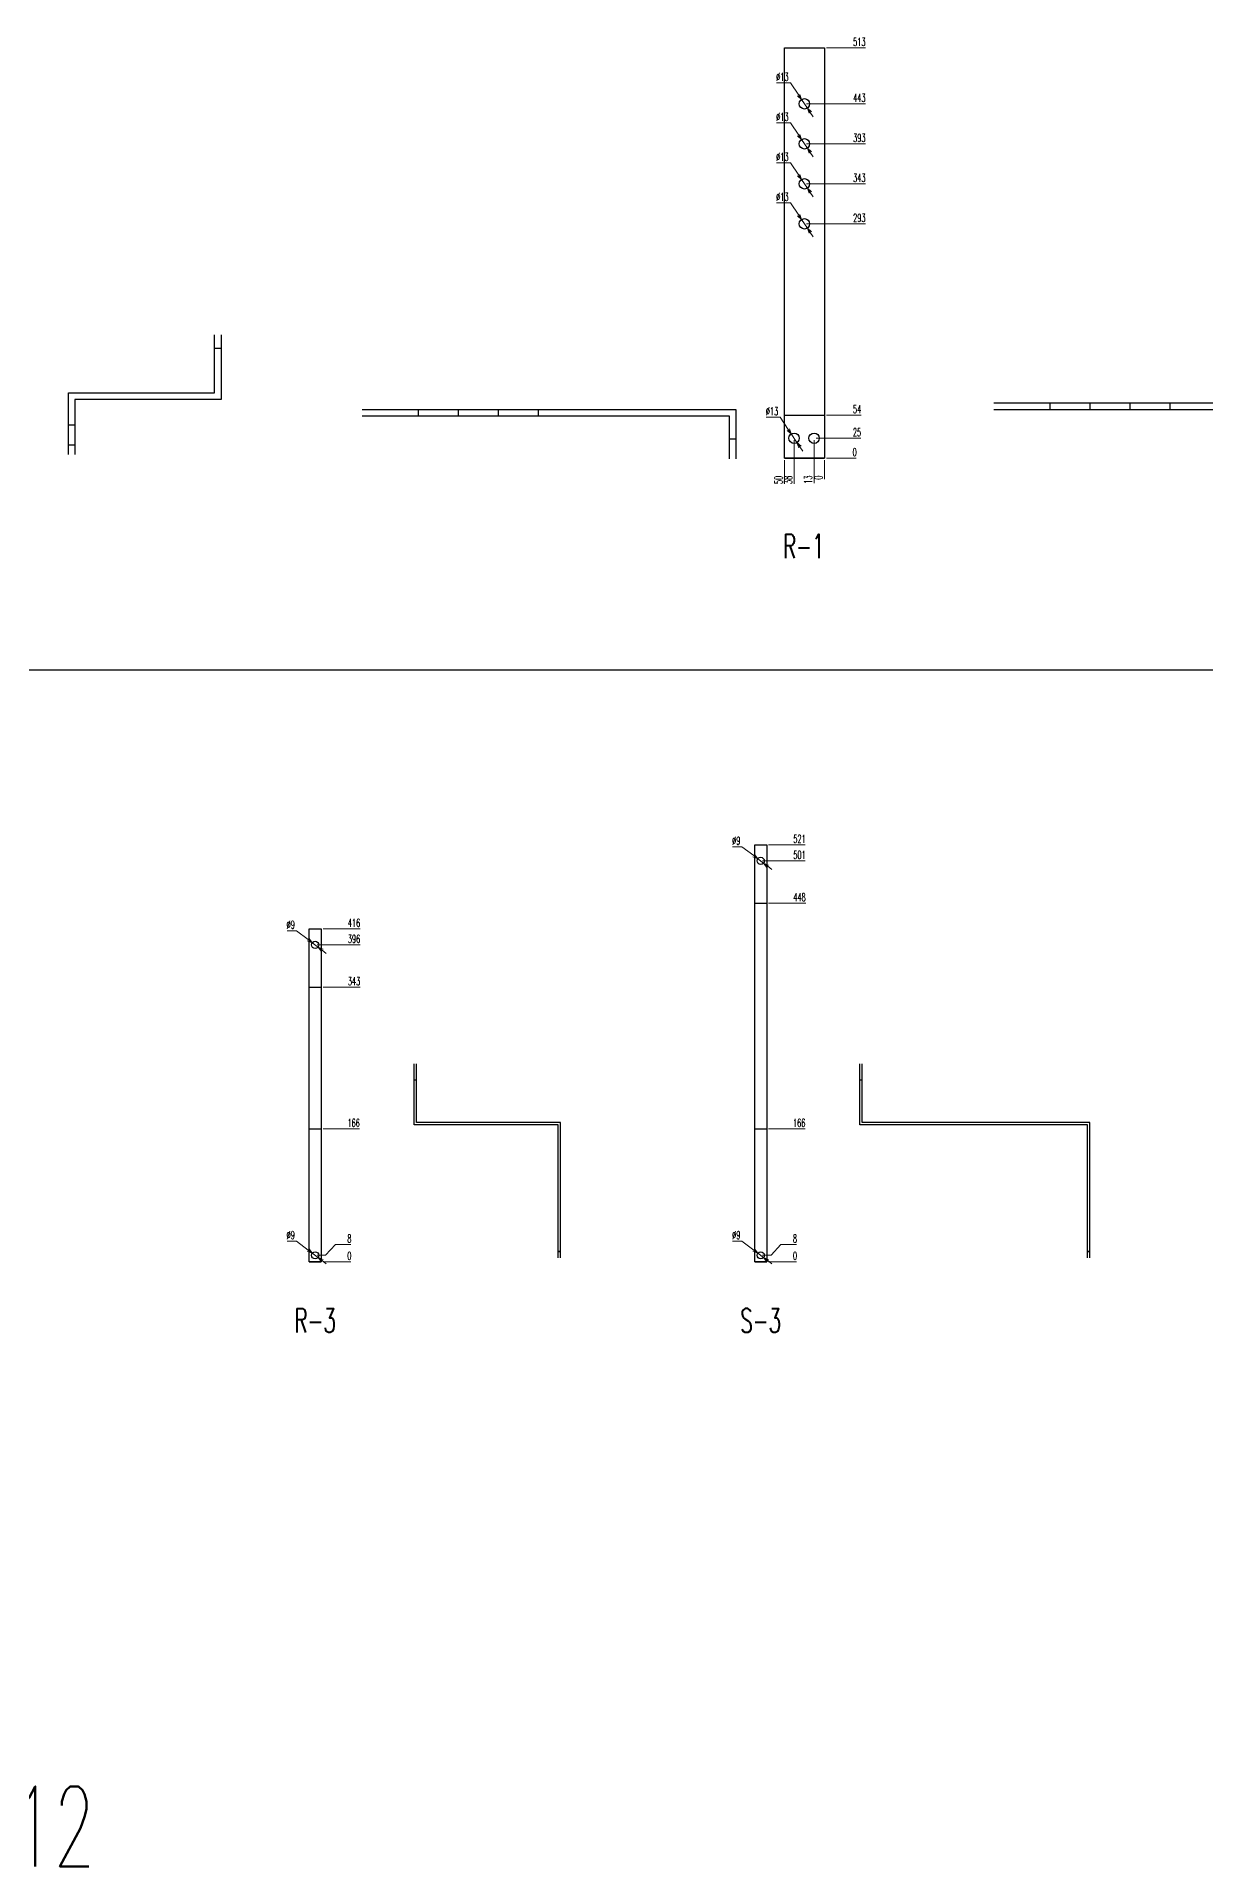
# Model space of a CAD drawing. Header units: millimetres. Extents: x 173893 to 258446, y -176540 to -123824.
# Drawn here: x 204816 to 206278, y -133618 to -131331 of the extents above; entities that cross this region are included whole.
import ezdxf
from ezdxf.enums import TextEntityAlignment as Align

# ---------------------------------------------------------------- set-up
doc = ezdxf.new("R2010")
doc.units = ezdxf.units.MM
doc.header["$LTSCALE"] = 3
doc.layers.add('@.DM. NÉT CHÍNH', color=7, linetype='Continuous')
doc.layers.add('@.VISIBLE', color=7, linetype='Continuous')
doc.styles.add('Ann_w01', font='romans.shx', dxfattribs={"width": 0.6, "bigfont": 'chineset.shx'})
doc.dimstyles.new('Dim 01_SC05', dxfattribs={"dimscale": 5, "dimtxt": 2, "dimasz": 1.3, "dimexe": 0.5, "dimexo": 0.5, "dimgap": 0.5, "dimtad": 1, "dimtoh": 1, "dimdec": 1, "dimzin": 12, "dimdsep": 46, "dimtxsty": 'Ann_w01', "dimblk": 'OPEN30', "dimcen": 1.5, "dimclrd": 6, "dimclre": 6, "dimclrt": 3, "dimadec": 1, "dimazin": 3, "dimtm": 1e-09, "dimtfac": 1, "dimtdec": 1, "dimtmove": 0, "dimatfit": 3, "dimldrblk": 'OPEN30', "dimfxl": 1, "dimtolj": 1, "dimlwd": 20, "dimlwe": 20, "dimarcsym": 0})

# ---------------------------------------------------------------- blocks, each defined once
blk = doc.blocks.new('*D3112')
at = {"layer": '@.VISIBLE', "color": 6, "lineweight": 20, "transparency": 16777216}
blk.add_line((205804.2, -131857.6), (205841.5, -131857.6), dxfattribs=at)
at = {"layer": 'Defpoints', "color": 0, "transparency": 16777216}
for p in [(205775.7, -131857.6), (205801.7, -131857.6), (205835, -131857.6)]:
    blk.add_point(p, dxfattribs=at)
at = {"layer": '@.VISIBLE', "color": 3, "transparency": 16777216, "insert": (205839.5, -131850.1), "char_height": 10, "attachment_point": 5, "style": 'Ann_w01'}
blk.add_mtext('\\A1;0', dxfattribs=at)
blk = doc.blocks.new('_Open30')
at = {"color": 0, "linetype": 'ByBlock', "lineweight": -2}
for p, q in [((-1, 0.27), (0, 0)), ((0, 0), (-1, -0.27)), ((0, 0), (-1, 0))]:
    blk.add_line(p, q, dxfattribs=at)
blk = doc.blocks.new('*D3113')
at = {"layer": '@.VISIBLE', "color": 6, "lineweight": 20, "transparency": 16777216}
blk.add_line((205791.2, -131832.6), (205847.3, -131832.6), dxfattribs=at)
at = {"layer": 'Defpoints', "color": 0, "transparency": 16777216}
for p in [(205788.7, -131832.6), (205835, -131832.6), (205775.7, -131857.6)]:
    blk.add_point(p, dxfattribs=at)
at = {"layer": '@.VISIBLE', "color": 3, "transparency": 16777216, "insert": (205842.4, -131825.1), "char_height": 10, "attachment_point": 5, "style": 'Ann_w01'}
blk.add_mtext('\\A1;25', dxfattribs=at)
blk = doc.blocks.new('*D3114')
at = {"layer": '@.VISIBLE', "color": 6, "lineweight": 20, "transparency": 16777216}
blk.add_line((205804.2, -131803.6), (205847.5, -131803.6), dxfattribs=at)
at = {"layer": 'Defpoints', "color": 0, "transparency": 16777216}
for p in [(205801.7, -131803.6), (205835, -131803.6), (205775.7, -131857.6)]:
    blk.add_point(p, dxfattribs=at)
at = {"layer": '@.VISIBLE', "color": 3, "transparency": 16777216, "insert": (205842.5, -131796.1), "char_height": 10, "attachment_point": 5, "style": 'Ann_w01'}
blk.add_mtext('\\A1;54', dxfattribs=at)
blk = doc.blocks.new('*D3115')
at = {"layer": '@.VISIBLE', "color": 6, "lineweight": 20, "transparency": 16777216}
blk.add_line((205779.2, -131564.6), (205853, -131564.6), dxfattribs=at)
at = {"layer": 'Defpoints', "color": 0, "transparency": 16777216}
for p in [(205776.7, -131564.6), (205835, -131564.6), (205775.7, -131857.6)]:
    blk.add_point(p, dxfattribs=at)
at = {"layer": '@.VISIBLE', "color": 3, "transparency": 16777216, "insert": (205845.3, -131557.1), "char_height": 10, "attachment_point": 5, "style": 'Ann_w01'}
blk.add_mtext('\\A1;293', dxfattribs=at)
blk = doc.blocks.new('*D3116')
at = {"layer": '@.VISIBLE', "color": 6, "lineweight": 20, "transparency": 16777216}
blk.add_line((205779.2, -131514.6), (205853, -131514.6), dxfattribs=at)
at = {"layer": 'Defpoints', "color": 0, "transparency": 16777216}
for p in [(205776.7, -131514.6), (205835, -131514.6), (205775.7, -131857.6)]:
    blk.add_point(p, dxfattribs=at)
at = {"layer": '@.VISIBLE', "color": 3, "transparency": 16777216, "insert": (205845.3, -131507.1), "char_height": 10, "attachment_point": 5, "style": 'Ann_w01'}
blk.add_mtext('\\A1;343', dxfattribs=at)
blk = doc.blocks.new('*D3117')
at = {"layer": '@.VISIBLE', "color": 6, "lineweight": 20, "transparency": 16777216}
blk.add_line((205779.2, -131464.6), (205853, -131464.6), dxfattribs=at)
at = {"layer": 'Defpoints', "color": 0, "transparency": 16777216}
for p in [(205776.7, -131464.6), (205835, -131464.6), (205775.7, -131857.6)]:
    blk.add_point(p, dxfattribs=at)
at = {"layer": '@.VISIBLE', "color": 3, "transparency": 16777216, "insert": (205845.3, -131457.1), "char_height": 10, "attachment_point": 5, "style": 'Ann_w01'}
blk.add_mtext('\\A1;393', dxfattribs=at)
blk = doc.blocks.new('*D3118')
at = {"layer": '@.VISIBLE', "color": 6, "lineweight": 20, "transparency": 16777216}
blk.add_line((205779.2, -131414.6), (205853, -131414.6), dxfattribs=at)
at = {"layer": 'Defpoints', "color": 0, "transparency": 16777216}
for p in [(205776.7, -131414.6), (205835, -131414.6), (205775.7, -131857.6)]:
    blk.add_point(p, dxfattribs=at)
at = {"layer": '@.VISIBLE', "color": 3, "transparency": 16777216, "insert": (205845.3, -131407.1), "char_height": 10, "attachment_point": 5, "style": 'Ann_w01'}
blk.add_mtext('\\A1;443', dxfattribs=at)
blk = doc.blocks.new('*D3119')
at = {"layer": '@.VISIBLE', "color": 6, "lineweight": 20, "transparency": 16777216}
blk.add_line((205804.2, -131344.6), (205853, -131344.6), dxfattribs=at)
at = {"layer": 'Defpoints', "color": 0, "transparency": 16777216}
for p in [(205801.7, -131344.6), (205835, -131344.6), (205775.7, -131857.6)]:
    blk.add_point(p, dxfattribs=at)
at = {"layer": '@.VISIBLE', "color": 3, "transparency": 16777216, "insert": (205845.3, -131337.1), "char_height": 10, "attachment_point": 5, "style": 'Ann_w01'}
blk.add_mtext('\\A1;513', dxfattribs=at)
blk = doc.blocks.new('*D3120')
at = {"layer": '@.VISIBLE', "color": 6, "lineweight": 20, "transparency": 16777216}
blk.add_line((205751.7, -131860.1), (205751.7, -131889.6), dxfattribs=at)
at = {"layer": 'Defpoints', "color": 0, "transparency": 16777216}
for p in [(205751.7, -131857.6), (205801.7, -131857.6), (205751.7, -131877.4)]:
    blk.add_point(p, dxfattribs=at)
at = {"layer": '@.VISIBLE', "color": 3, "transparency": 16777216, "insert": (205744.2, -131884.7), "char_height": 10, "attachment_point": 5, "rotation": 90, "style": 'Ann_w01'}
blk.add_mtext('\\A1;50', dxfattribs=at)
blk = doc.blocks.new('*D3121')
at = {"layer": '@.VISIBLE', "color": 6, "lineweight": 20, "transparency": 16777216}
blk.add_line((205763.7, -131835.1), (205763.7, -131889.6), dxfattribs=at)
at = {"layer": 'Defpoints', "color": 0, "transparency": 16777216}
for p in [(205763.7, -131832.6), (205801.7, -131857.6), (205763.7, -131877.4)]:
    blk.add_point(p, dxfattribs=at)
at = {"layer": '@.VISIBLE', "color": 3, "transparency": 16777216, "insert": (205756.2, -131884.7), "char_height": 10, "attachment_point": 5, "rotation": 90, "style": 'Ann_w01'}
blk.add_mtext('\\A1;38', dxfattribs=at)
blk = doc.blocks.new('*D3122')
at = {"layer": '@.VISIBLE', "color": 6, "lineweight": 20, "transparency": 16777216}
blk.add_line((205788.7, -131835.1), (205788.7, -131888.7), dxfattribs=at)
at = {"layer": 'Defpoints', "color": 0, "transparency": 16777216}
for p in [(205788.7, -131832.6), (205801.7, -131857.6), (205788.7, -131877.4)]:
    blk.add_point(p, dxfattribs=at)
at = {"layer": '@.VISIBLE', "color": 3, "transparency": 16777216, "insert": (205781.2, -131884.3), "char_height": 10, "attachment_point": 5, "rotation": 90, "style": 'Ann_w01'}
blk.add_mtext('\\A1;13', dxfattribs=at)
blk = doc.blocks.new('*D3123')
at = {"layer": '@.VISIBLE', "color": 6, "lineweight": 20, "transparency": 16777216}
blk.add_line((205801.7, -131860.1), (205801.7, -131883.9), dxfattribs=at)
at = {"layer": 'Defpoints', "color": 0, "transparency": 16777216}
for p in [(205801.7, -131857.6), (205801.7, -131857.6), (205801.7, -131877.4)]:
    blk.add_point(p, dxfattribs=at)
at = {"layer": '@.VISIBLE', "color": 3, "transparency": 16777216, "insert": (205794.2, -131881.9), "char_height": 10, "attachment_point": 5, "rotation": 90, "style": 'Ann_w01'}
blk.add_mtext('\\A1;0', dxfattribs=at)
blk = doc.blocks.new('*D3124')
at = {"layer": '@.VISIBLE', "color": 6, "lineweight": 20, "transparency": 16777216}
for p, q in [((205741.6, -131388.4), (205759.2, -131388.4)), ((205759.2, -131388.4), (205769.5, -131403.8)), ((205780.3, -131420), (205773.1, -131409.2)), ((205783.9, -131425.4), (205787.5, -131430.8))]:
    blk.add_line(p, q, dxfattribs=at)
at = {"layer": 'Defpoints', "color": 0, "transparency": 16777216}
for p in [(205773.1, -131409.2), (205780.3, -131420)]:
    blk.add_point(p, dxfattribs=at)
at = {"layer": '@.VISIBLE', "color": 6, "lineweight": 20, "transparency": 16777216, "xscale": 6.5, "yscale": 6.5, "zscale": 6.5}
for p, rotation in [((205773.1, -131409.2), 303.6598788039524), ((205780.3, -131420), 123.6598788039525)]:
    blk.add_blockref('_Open30', p, dxfattribs=dict(at, rotation=rotation))
at = {"layer": '@.VISIBLE', "color": 3, "transparency": 16777216, "insert": (205749.1, -131380.9), "char_height": 10, "attachment_point": 5, "style": 'Ann_w01'}
blk.add_mtext('\\A1;∅13', dxfattribs=at)
blk = doc.blocks.new('*D3125')
at = {"layer": '@.VISIBLE', "color": 6, "lineweight": 20, "transparency": 16777216}
for p, q in [((205741.6, -131438.4), (205759.2, -131438.4)), ((205759.2, -131438.4), (205769.5, -131453.8)), ((205780.3, -131470), (205773.1, -131459.2)), ((205783.9, -131475.4), (205787.5, -131480.8))]:
    blk.add_line(p, q, dxfattribs=at)
at = {"layer": 'Defpoints', "color": 0, "transparency": 16777216}
for p in [(205773.1, -131459.2), (205780.3, -131470)]:
    blk.add_point(p, dxfattribs=at)
at = {"layer": '@.VISIBLE', "color": 6, "lineweight": 20, "transparency": 16777216, "xscale": 6.5, "yscale": 6.5, "zscale": 6.5}
for p, rotation in [((205773.1, -131459.2), 303.6598788039884), ((205780.3, -131470), 123.6598788039884)]:
    blk.add_blockref('_Open30', p, dxfattribs=dict(at, rotation=rotation))
at = {"layer": '@.VISIBLE', "color": 3, "transparency": 16777216, "insert": (205749.1, -131430.9), "char_height": 10, "attachment_point": 5, "style": 'Ann_w01'}
blk.add_mtext('\\A1;∅13', dxfattribs=at)
blk = doc.blocks.new('*D3126')
at = {"layer": '@.VISIBLE', "color": 6, "lineweight": 20, "transparency": 16777216}
for p, q in [((205741.6, -131488.4), (205759.2, -131488.4)), ((205759.2, -131488.4), (205769.5, -131503.8)), ((205780.3, -131520), (205773.1, -131509.2)), ((205783.9, -131525.4), (205787.5, -131530.8))]:
    blk.add_line(p, q, dxfattribs=at)
at = {"layer": 'Defpoints', "color": 0, "transparency": 16777216}
for p in [(205773.1, -131509.2), (205780.3, -131520)]:
    blk.add_point(p, dxfattribs=at)
at = {"layer": '@.VISIBLE', "color": 6, "lineweight": 20, "transparency": 16777216, "xscale": 6.5, "yscale": 6.5, "zscale": 6.5}
for p, rotation in [((205773.1, -131509.2), 303.6598788034904), ((205780.3, -131520), 123.6598788034904)]:
    blk.add_blockref('_Open30', p, dxfattribs=dict(at, rotation=rotation))
at = {"layer": '@.VISIBLE', "color": 3, "transparency": 16777216, "insert": (205749.1, -131480.9), "char_height": 10, "attachment_point": 5, "style": 'Ann_w01'}
blk.add_mtext('\\A1;∅13', dxfattribs=at)
blk = doc.blocks.new('*D3127')
at = {"layer": '@.VISIBLE', "color": 6, "lineweight": 20, "transparency": 16777216}
for p, q in [((205741.6, -131538.4), (205759.2, -131538.4)), ((205759.2, -131538.4), (205769.5, -131553.8)), ((205780.3, -131570), (205773.1, -131559.2)), ((205783.9, -131575.4), (205787.5, -131580.8))]:
    blk.add_line(p, q, dxfattribs=at)
at = {"layer": 'Defpoints', "color": 0, "transparency": 16777216}
for p in [(205773.1, -131559.2), (205780.3, -131570)]:
    blk.add_point(p, dxfattribs=at)
at = {"layer": '@.VISIBLE', "color": 6, "lineweight": 20, "transparency": 16777216, "xscale": 6.5, "yscale": 6.5, "zscale": 6.5}
for p, rotation in [((205773.1, -131559.2), 303.6598788029923), ((205780.3, -131570), 123.6598788029923)]:
    blk.add_blockref('_Open30', p, dxfattribs=dict(at, rotation=rotation))
at = {"layer": '@.VISIBLE', "color": 3, "transparency": 16777216, "insert": (205749.1, -131530.9), "char_height": 10, "attachment_point": 5, "style": 'Ann_w01'}
blk.add_mtext('\\A1;∅13', dxfattribs=at)
blk = doc.blocks.new('*D3128')
at = {"layer": '@.VISIBLE', "color": 6, "lineweight": 20, "transparency": 16777216}
for p, q in [((205728.6, -131806.4), (205746.2, -131806.4)), ((205746.2, -131806.4), (205756.5, -131821.8)), ((205767.3, -131838), (205760.1, -131827.2)), ((205770.9, -131843.4), (205774.5, -131848.8))]:
    blk.add_line(p, q, dxfattribs=at)
at = {"layer": 'Defpoints', "color": 0, "transparency": 16777216}
for p in [(205760.1, -131827.2), (205767.3, -131838)]:
    blk.add_point(p, dxfattribs=at)
at = {"layer": '@.VISIBLE', "color": 6, "lineweight": 20, "transparency": 16777216, "xscale": 6.5, "yscale": 6.5, "zscale": 6.5}
for p, rotation in [((205760.1, -131827.2), 303.6598788042016), ((205767.3, -131838), 123.6598788042016)]:
    blk.add_blockref('_Open30', p, dxfattribs=dict(at, rotation=rotation))
at = {"layer": '@.VISIBLE', "color": 3, "transparency": 16777216, "insert": (205736.1, -131798.9), "char_height": 10, "attachment_point": 5, "style": 'Ann_w01'}
blk.add_mtext('\\A1;∅13', dxfattribs=at)
blk = doc.blocks.new('*D3204')
at = {"layer": '@.DM. NÉT CHÍNH', "color": 6, "linetype": 'Continuous', "lineweight": 20, "transparency": 16777216}
blk.add_line((205174.7, -132861.9), (205209.5, -132861.9), dxfattribs=at)
at = {"layer": 'Defpoints', "color": 0, "linetype": 'Continuous', "transparency": 16777216}
for p in [(205164.7, -132861.9), (205172.2, -132861.9), (205203, -132861.9)]:
    blk.add_point(p, dxfattribs=at)
at = {"layer": '@.DM. NÉT CHÍNH', "color": 3, "linetype": 'Continuous', "transparency": 16777216, "insert": (205207.5, -132854.4), "char_height": 10, "attachment_point": 5, "style": 'Ann_w01'}
blk.add_mtext('\\A1;0', dxfattribs=at)
blk = doc.blocks.new('*D3205')
at = {"layer": '@.DM. NÉT CHÍNH', "color": 6, "linetype": 'Continuous', "lineweight": 20, "transparency": 16777216}
for p, q in [((205177.7, -132853.9), (205190, -132840.5)), ((205190, -132840.5), (205209.5, -132840.5)), ((205167.2, -132853.9), (205177.7, -132853.9))]:
    blk.add_line(p, q, dxfattribs=at)
at = {"layer": 'Defpoints', "color": 0, "linetype": 'Continuous', "transparency": 16777216}
for p in [(205203, -132840.5), (205164.7, -132853.9), (205164.7, -132861.9)]:
    blk.add_point(p, dxfattribs=at)
at = {"layer": '@.DM. NÉT CHÍNH', "color": 3, "linetype": 'Continuous', "transparency": 16777216, "insert": (205207.5, -132833), "char_height": 10, "attachment_point": 5, "style": 'Ann_w01'}
blk.add_mtext('\\A1;8', dxfattribs=at)
blk = doc.blocks.new('*D3206')
at = {"layer": '@.DM. NÉT CHÍNH', "color": 6, "linetype": 'Continuous', "lineweight": 20, "transparency": 16777216}
blk.add_line((205174.7, -132695.9), (205220.1, -132695.9), dxfattribs=at)
at = {"layer": 'Defpoints', "color": 0, "linetype": 'Continuous', "transparency": 16777216}
for p in [(205172.2, -132695.9), (205203, -132695.9), (205164.7, -132861.9)]:
    blk.add_point(p, dxfattribs=at)
at = {"layer": '@.DM. NÉT CHÍNH', "color": 3, "linetype": 'Continuous', "transparency": 16777216, "insert": (205212.8, -132688.4), "char_height": 10, "attachment_point": 5, "style": 'Ann_w01'}
blk.add_mtext('\\A1;166', dxfattribs=at)
blk = doc.blocks.new('*D3207')
at = {"layer": '@.DM. NÉT CHÍNH', "color": 6, "linetype": 'Continuous', "lineweight": 20, "transparency": 16777216}
blk.add_line((205174.7, -132518.9), (205221, -132518.9), dxfattribs=at)
at = {"layer": 'Defpoints', "color": 0, "linetype": 'Continuous', "transparency": 16777216}
for p in [(205172.2, -132518.9), (205203, -132518.9), (205164.7, -132861.9)]:
    blk.add_point(p, dxfattribs=at)
at = {"layer": '@.DM. NÉT CHÍNH', "color": 3, "linetype": 'Continuous', "transparency": 16777216, "insert": (205213.3, -132511.4), "char_height": 10, "attachment_point": 5, "style": 'Ann_w01'}
blk.add_mtext('\\A1;343', dxfattribs=at)
blk = doc.blocks.new('*D3208')
at = {"layer": '@.DM. NÉT CHÍNH', "color": 6, "linetype": 'Continuous', "lineweight": 20, "transparency": 16777216}
blk.add_line((205167.2, -132465.9), (205221, -132465.9), dxfattribs=at)
at = {"layer": 'Defpoints', "color": 0, "linetype": 'Continuous', "transparency": 16777216}
for p in [(205164.7, -132465.9), (205203, -132465.9), (205164.7, -132861.9)]:
    blk.add_point(p, dxfattribs=at)
at = {"layer": '@.DM. NÉT CHÍNH', "color": 3, "linetype": 'Continuous', "transparency": 16777216, "insert": (205213.3, -132458.4), "char_height": 10, "attachment_point": 5, "style": 'Ann_w01'}
blk.add_mtext('\\A1;396', dxfattribs=at)
blk = doc.blocks.new('*D3209')
at = {"layer": '@.DM. NÉT CHÍNH', "color": 6, "linetype": 'Continuous', "lineweight": 20, "transparency": 16777216}
blk.add_line((205174.7, -132445.9), (205221, -132445.9), dxfattribs=at)
at = {"layer": 'Defpoints', "color": 0, "linetype": 'Continuous', "transparency": 16777216}
for p in [(205172.2, -132445.9), (205203, -132445.9), (205164.7, -132861.9)]:
    blk.add_point(p, dxfattribs=at)
at = {"layer": '@.DM. NÉT CHÍNH', "color": 3, "linetype": 'Continuous', "transparency": 16777216, "insert": (205213.3, -132438.4), "char_height": 10, "attachment_point": 5, "style": 'Ann_w01'}
blk.add_mtext('\\A1;416', dxfattribs=at)
blk = doc.blocks.new('*D3210')
at = {"layer": '@.DM. NÉT CHÍNH', "color": 6, "linetype": 'Continuous', "lineweight": 20, "transparency": 16777216}
for p, q in [((205129.5, -132448.1), (205141.2, -132448.1)), ((205141.2, -132448.1), (205155.9, -132459.3)), ((205168.3, -132468.6), (205161.1, -132463.2)), ((205173.5, -132472.5), (205178.6, -132476.5))]:
    blk.add_line(p, q, dxfattribs=at)
at = {"layer": 'Defpoints', "color": 0, "linetype": 'Continuous', "transparency": 16777216}
for p in [(205161.1, -132463.2), (205168.3, -132468.6)]:
    blk.add_point(p, dxfattribs=at)
at = {"layer": '@.DM. NÉT CHÍNH', "color": 6, "linetype": 'Continuous', "lineweight": 20, "transparency": 16777216, "xscale": 6.5, "yscale": 6.5, "zscale": 6.5}
for p, rotation in [((205161.1, -132463.2), 322.8634451062696), ((205168.3, -132468.6), 142.8634451062696)]:
    blk.add_blockref('_Open30', p, dxfattribs=dict(at, rotation=rotation))
at = {"layer": '@.DM. NÉT CHÍNH', "color": 3, "linetype": 'Continuous', "transparency": 16777216, "insert": (205134.1, -132440.6), "char_height": 10, "attachment_point": 5, "style": 'Ann_w01'}
blk.add_mtext('\\A1;∅9', dxfattribs=at)
blk = doc.blocks.new('*D3211')
at = {"layer": '@.DM. NÉT CHÍNH', "color": 6, "linetype": 'Continuous', "lineweight": 20, "transparency": 16777216}
for p, q in [((205129.5, -132836.1), (205141.2, -132836.1)), ((205141.2, -132836.1), (205155.9, -132847.3)), ((205168.3, -132856.6), (205161.1, -132851.2)), ((205173.5, -132860.5), (205178.6, -132864.5))]:
    blk.add_line(p, q, dxfattribs=at)
at = {"layer": 'Defpoints', "color": 0, "linetype": 'Continuous', "transparency": 16777216}
for p in [(205161.1, -132851.2), (205168.3, -132856.6)]:
    blk.add_point(p, dxfattribs=at)
at = {"layer": '@.DM. NÉT CHÍNH', "color": 6, "linetype": 'Continuous', "lineweight": 20, "transparency": 16777216, "xscale": 6.5, "yscale": 6.5, "zscale": 6.5}
for p, rotation in [((205161.1, -132851.2), 322.8634451057505), ((205168.3, -132856.6), 142.8634451057505)]:
    blk.add_blockref('_Open30', p, dxfattribs=dict(at, rotation=rotation))
at = {"layer": '@.DM. NÉT CHÍNH', "color": 3, "linetype": 'Continuous', "transparency": 16777216, "insert": (205134.1, -132828.6), "char_height": 10, "attachment_point": 5, "style": 'Ann_w01'}
blk.add_mtext('\\A1;∅9', dxfattribs=at)
blk = doc.blocks.new('*D3219')
at = {"layer": '@.VISIBLE', "color": 6, "lineweight": 20, "transparency": 16777216}
blk.add_line((205731.9, -132861.9), (205766.8, -132861.9), dxfattribs=at)
at = {"layer": 'Defpoints', "color": 0, "transparency": 16777216}
for p in [(205721.9, -132861.9), (205729.4, -132861.9), (205760.3, -132861.9)]:
    blk.add_point(p, dxfattribs=at)
at = {"layer": '@.VISIBLE', "color": 3, "transparency": 16777216, "insert": (205764.8, -132854.4), "char_height": 10, "attachment_point": 5, "style": 'Ann_w01'}
blk.add_mtext('\\A1;0', dxfattribs=at)
blk = doc.blocks.new('*D3212')
at = {"layer": '@.VISIBLE', "color": 6, "lineweight": 20, "transparency": 16777216}
for p, q in [((205734.9, -132853.9), (205747.3, -132840.5)), ((205747.3, -132840.5), (205766.8, -132840.5)), ((205724.4, -132853.9), (205734.9, -132853.9))]:
    blk.add_line(p, q, dxfattribs=at)
at = {"layer": 'Defpoints', "color": 0, "transparency": 16777216}
for p in [(205760.3, -132840.5), (205721.9, -132853.9), (205721.9, -132861.9)]:
    blk.add_point(p, dxfattribs=at)
at = {"layer": '@.VISIBLE', "color": 3, "transparency": 16777216, "insert": (205764.8, -132833), "char_height": 10, "attachment_point": 5, "style": 'Ann_w01'}
blk.add_mtext('\\A1;8', dxfattribs=at)
blk = doc.blocks.new('*D3213')
at = {"layer": '@.VISIBLE', "color": 6, "lineweight": 20, "transparency": 16777216}
blk.add_line((205731.9, -132695.9), (205777.4, -132695.9), dxfattribs=at)
at = {"layer": 'Defpoints', "color": 0, "transparency": 16777216}
for p in [(205729.4, -132695.9), (205760.3, -132695.9), (205721.9, -132861.9)]:
    blk.add_point(p, dxfattribs=at)
at = {"layer": '@.VISIBLE', "color": 3, "transparency": 16777216, "insert": (205770.1, -132688.4), "char_height": 10, "attachment_point": 5, "style": 'Ann_w01'}
blk.add_mtext('\\A1;166', dxfattribs=at)
blk = doc.blocks.new('*D3214')
at = {"layer": '@.VISIBLE', "color": 6, "lineweight": 20, "transparency": 16777216}
blk.add_line((205731.9, -132413.9), (205778.2, -132413.9), dxfattribs=at)
at = {"layer": 'Defpoints', "color": 0, "transparency": 16777216}
for p in [(205729.4, -132413.9), (205760.3, -132413.9), (205721.9, -132861.9)]:
    blk.add_point(p, dxfattribs=at)
at = {"layer": '@.VISIBLE', "color": 3, "transparency": 16777216, "insert": (205770.5, -132406.4), "char_height": 10, "attachment_point": 5, "style": 'Ann_w01'}
blk.add_mtext('\\A1;448', dxfattribs=at)
blk = doc.blocks.new('*D3215')
at = {"layer": '@.VISIBLE', "color": 6, "lineweight": 20, "transparency": 16777216}
blk.add_line((205724.4, -132360.9), (205777.4, -132360.9), dxfattribs=at)
at = {"layer": 'Defpoints', "color": 0, "transparency": 16777216}
for p in [(205721.9, -132360.9), (205761.2, -132360.9), (205721.9, -132861.9)]:
    blk.add_point(p, dxfattribs=at)
at = {"layer": '@.VISIBLE', "color": 3, "transparency": 16777216, "insert": (205770.5, -132353.4), "char_height": 10, "attachment_point": 5, "style": 'Ann_w01'}
blk.add_mtext('\\A1;501', dxfattribs=at)
blk = doc.blocks.new('*D3216')
at = {"layer": '@.VISIBLE', "color": 6, "lineweight": 20, "transparency": 16777216}
blk.add_line((205731.9, -132340.9), (205777.4, -132340.9), dxfattribs=at)
at = {"layer": 'Defpoints', "color": 0, "transparency": 16777216}
for p in [(205729.4, -132340.9), (205761.2, -132340.9), (205721.9, -132861.9)]:
    blk.add_point(p, dxfattribs=at)
at = {"layer": '@.VISIBLE', "color": 3, "transparency": 16777216, "insert": (205770.5, -132333.4), "char_height": 10, "attachment_point": 5, "style": 'Ann_w01'}
blk.add_mtext('\\A1;521', dxfattribs=at)
blk = doc.blocks.new('*D3217')
at = {"layer": '@.VISIBLE', "color": 6, "lineweight": 20, "transparency": 16777216}
for p, q in [((205686.8, -132343.1), (205698.4, -132343.1)), ((205698.4, -132343.1), (205713.2, -132354.3)), ((205725.5, -132363.6), (205718.4, -132358.2)), ((205730.7, -132367.5), (205735.9, -132371.5))]:
    blk.add_line(p, q, dxfattribs=at)
at = {"layer": 'Defpoints', "color": 0, "transparency": 16777216}
for p in [(205718.4, -132358.2), (205725.5, -132363.6)]:
    blk.add_point(p, dxfattribs=at)
at = {"layer": '@.VISIBLE', "color": 6, "lineweight": 20, "transparency": 16777216, "xscale": 6.5, "yscale": 6.5, "zscale": 6.5}
for p, rotation in [((205718.4, -132358.2), 322.8634451054149), ((205725.5, -132363.6), 142.8634451054149)]:
    blk.add_blockref('_Open30', p, dxfattribs=dict(at, rotation=rotation))
at = {"layer": '@.VISIBLE', "color": 3, "transparency": 16777216, "insert": (205691.4, -132335.6), "char_height": 10, "attachment_point": 5, "style": 'Ann_w01'}
blk.add_mtext('\\A1;∅9', dxfattribs=at)
blk = doc.blocks.new('*D3218')
at = {"layer": '@.VISIBLE', "color": 6, "lineweight": 20, "transparency": 16777216}
for p, q in [((205686.8, -132836.1), (205698.4, -132836.1)), ((205698.4, -132836.1), (205713.2, -132847.3)), ((205725.5, -132856.6), (205718.4, -132851.2)), ((205730.7, -132860.5), (205735.9, -132864.5))]:
    blk.add_line(p, q, dxfattribs=at)
at = {"layer": 'Defpoints', "color": 0, "transparency": 16777216}
for p in [(205718.4, -132851.2), (205725.5, -132856.6)]:
    blk.add_point(p, dxfattribs=at)
at = {"layer": '@.VISIBLE', "color": 6, "lineweight": 20, "transparency": 16777216, "xscale": 6.5, "yscale": 6.5, "zscale": 6.5}
for p, rotation in [((205718.4, -132851.2), 322.8634451056429), ((205725.5, -132856.6), 142.8634451056429)]:
    blk.add_blockref('_Open30', p, dxfattribs=dict(at, rotation=rotation))
at = {"layer": '@.VISIBLE', "color": 3, "transparency": 16777216, "insert": (205691.4, -132828.6), "char_height": 10, "attachment_point": 5, "style": 'Ann_w01'}
blk.add_mtext('\\A1;∅9', dxfattribs=at)

msp = doc.modelspace()

# ---------------------------------------------------------------- linework, layer by layer
at = {"layer": '@.DM. NÉT CHÍNH', "color": 2, "linetype": 'Continuous'}
for p, q in [((205046.95, -131720.45), (205038.95, -131720.45)), ((204855.99, -131815.95), (204863.99, -131815.95)), ((204855.99, -131840.95), (204863.99, -131840.95))]:
    msp.add_line(p, q, dxfattribs=at)
at = {"layer": '@.DM. NÉT CHÍNH', "linetype": 'Continuous'}
for p, q in [((201737.57, -132122.14), (210479.46, -132122.14)), ((205288.54, -132634.47), (205291.54, -132634.47)), ((205468.54, -132848.97), (205471.54, -132848.97))]:
    msp.add_line(p, q, dxfattribs=at)
at = {"layer": '@.DM. NÉT CHÍNH', "color": 2, "linetype": 'Continuous'}
for points in [[(204855.99, -131852.95), (204855.99, -131775.95), (205038.95, -131775.95), (205038.95, -131703.45)], [(205046.95, -131703.45), (205046.95, -131783.95), (204863.99, -131783.95), (204863.99, -131852.95)]]:
    msp.add_lwpolyline(points, dxfattribs=at)
at = {"layer": '@.VISIBLE', "color": 1}
for p, q in [((206083.64, -131788.44), (206083.64, -131796.44)), ((206133.65, -131788.47), (206133.65, -131796.47)), ((206183.65, -131788.47), (206183.65, -131796.47)), ((206233.65, -131788.47), (206233.65, -131796.47)), ((205293.66, -131796.44), (205293.66, -131804.44)), ((205343.68, -131796.47), (205343.68, -131804.47)), ((205393.68, -131796.47), (205393.68, -131804.47)), ((205443.68, -131796.47), (205443.68, -131804.47)), ((205682.7, -131833.44), (205690.7, -131833.44)), ((205751.67, -131857.58), (205801.67, -131857.58)), ((205157.18, -132861.9), (205172.18, -132861.9)), ((205471.54, -132848.97), (205468.54, -132848.97))]:
    msp.add_line(p, q, dxfattribs=at)
at = {"layer": '@.VISIBLE', "color": 2}
for p, q in [((205845.81, -132634.47), (205848.81, -132634.47)), ((205714.45, -132861.9), (205729.45, -132861.9)), ((206133.81, -132848.97), (206130.81, -132848.97)), ((206130.81, -132848.97), (206133.81, -132848.97))]:
    msp.add_line(p, q, dxfattribs=at)
at = {"layer": '@.VISIBLE', "color": 1}
for points in [[(205751.67, -131857.58), (205751.67, -131344.58), (205801.67, -131344.58), (205801.67, -131857.58)], [(205751.67, -131857.58), (205751.67, -131803.58), (205801.67, -131803.58), (205801.67, -131857.58)], [(205157.18, -132861.9), (205157.18, -132445.9), (205172.18, -132445.9), (205172.18, -132861.9)], [(205157.18, -132861.9), (205157.18, -132518.9), (205172.18, -132518.9), (205172.18, -132861.9)], [(205157.18, -132861.9), (205157.18, -132518.9), (205172.18, -132518.9), (205172.18, -132861.9)], [(205157.18, -132861.9), (205157.18, -132695.9), (205172.18, -132695.9), (205172.18, -132861.9)]]:
    msp.add_lwpolyline(points, close=True, dxfattribs=at)
for points in [[(206013.64, -131788.44), (206496.68, -131788.44), (206496.68, -131858.44)], [(205223.66, -131796.44), (205690.7, -131796.44), (205690.7, -131858.44)], [(205223.66, -131804.44), (205682.7, -131804.44), (205682.7, -131858.44)], [(206013.64, -131796.44), (206488.68, -131796.44), (206488.68, -131858.44)], [(205468.54, -132856.97), (205468.54, -132690.97), (205288.54, -132690.97), (205288.54, -132614.47)], [(205471.54, -132856.97), (205471.54, -132687.97), (205291.54, -132687.97), (205291.54, -132614.47)]]:
    msp.add_lwpolyline(points, dxfattribs=at)
at = {"layer": '@.VISIBLE', "color": 2}
for points in [[(205714.45, -132861.9), (205714.45, -132340.9), (205729.45, -132340.9), (205729.45, -132861.9)], [(205714.45, -132861.9), (205714.45, -132413.9), (205729.45, -132413.9), (205729.45, -132861.9)], [(205714.45, -132861.9), (205714.45, -132413.9), (205729.45, -132413.9), (205729.45, -132861.9)], [(205714.45, -132861.9), (205714.45, -132695.9), (205729.45, -132695.9), (205729.45, -132861.9)]]:
    msp.add_lwpolyline(points, close=True, dxfattribs=at)
for points in [[(206130.81, -132856.97), (206130.81, -132690.97), (205845.81, -132690.97), (205845.81, -132614.47)], [(206133.81, -132856.97), (206133.81, -132687.97), (205848.81, -132687.97), (205848.81, -132614.47)]]:
    msp.add_lwpolyline(points, dxfattribs=at)
at = {"layer": '@.VISIBLE', "color": 1}
for centre, radius in [((205776.67, -131414.58), 6.5), ((205776.67, -131464.58), 6.5), ((205776.67, -131514.58), 6.5), ((205776.67, -131564.58), 6.5), ((205763.67, -131832.58), 6.5), ((205788.67, -131832.58), 6.5), ((205164.68, -132465.9), 4.5), ((205164.68, -132853.9), 4.5)]:
    msp.add_circle(centre, radius, dxfattribs=at)
at = {"layer": '@.VISIBLE', "color": 2}
for centre in [(205721.95, -132360.9), (205721.95, -132853.9)]:
    msp.add_circle(centre, 4.5, dxfattribs=at)

# ---------------------------------------------------------------- texts
at = {"style": 'Ann_w01', "width": 0.6}
for s, p in [('R-1', (205775.67, -131967.58)), ('R-3', (205164.68, -132935.4)), ('S-3', (205721.95, -132935.4))]:
    msp.add_text(s, height=30, dxfattribs=at).set_placement(p, align=Align.MIDDLE_CENTER)
at = {"color": 1, "style": 'Ann_w01', "width": 0.6}
msp.add_text('G12', height=100, dxfattribs=at).set_placement((204810.72, -133567.74), align=Align.MIDDLE_CENTER)

# ---------------------------------------------------------------- dimensions: what is measured, and where the dimension line sits
at = {"layer": '@.DM. NÉT CHÍNH', "linetype": 'Continuous'}
for p1, p2, picture, middle in [((205168.27, -132468.61), (205161.09, -132463.18), '*D3210', (205134.09, -132448.09)), ((205168.27, -132856.61), (205161.09, -132851.18), '*D3211', (205134.09, -132836.09))]:
    dim = msp.add_diameter_dim_2p(p1=p1, p2=p2, dimstyle='Dim 01_SC05', dxfattribs=at)
    dim.commit()
    dim.dimension.update_dxf_attribs({"geometry": picture, "text_midpoint": middle, "dimtype": 163})
for feature_location, offset, origin, picture, middle in [((205172.18, -132445.9), (30.87, 0), (205164.68, -132861.9), '*D3209', (205213.26, -132438.4)), ((205164.68, -132465.9), (38.37, 0), (205164.68, -132861.9), '*D3208', (205213.26, -132458.4)), ((205172.18, -132518.9), (30.87, 0), (205164.68, -132861.9), '*D3207', (205213.26, -132511.4)), ((205172.18, -132695.9), (30.87, 0), (205164.68, -132861.9), '*D3206', (205212.83, -132688.4)), ((205164.68, -132853.9), (38.37, 13.45), (205164.68, -132861.9), '*D3205', (205207.55, -132832.95)), ((205172.18229843, -132861.89768786), (30.86610573, 0), (205164.68229843, -132861.89768786), '*D3204', (205207.54840416, -132854.39768786))]:
    dim = msp.add_ordinate_dim(feature_location=feature_location, offset=offset, dtype=0, origin=origin, dimstyle='Dim 01_SC05', dxfattribs=at)
    dim.commit()
    dim.dimension.update_dxf_attribs({"geometry": picture, "text_midpoint": middle})
at = {"layer": '@.VISIBLE', "color": 1}
for feature_location, offset, dtype, origin, picture, middle in [((205801.67, -131344.58), (33.38, 0), 0, (205775.67, -131857.58), '*D3119', (205845.26, -131337.08)), ((205776.67, -131414.58), (58.38, 0), 0, (205775.67, -131857.58), '*D3118', (205845.26, -131407.08)), ((205776.67, -131464.58), (58.38, 0), 0, (205775.67, -131857.58), '*D3117', (205845.26, -131457.08)), ((205776.67, -131514.58), (58.38, 0), 0, (205775.67, -131857.58), '*D3116', (205845.26, -131507.08)), ((205776.67, -131564.58), (58.38, 0), 0, (205775.67, -131857.58), '*D3115', (205845.26, -131557.08)), ((205801.67, -131803.58), (33.38, 0), 0, (205775.67, -131857.58), '*D3114', (205842.55, -131796.08)), ((205763.67, -131832.58), (0, -44.78), 1, (205801.67, -131857.58), '*D3121', (205756.17, -131884.72)), ((205788.67, -131832.58), (0, -44.78), 1, (205801.67, -131857.58), '*D3122', (205781.17, -131884.29)), ((205788.67, -131832.58), (46.38, 0), 0, (205775.67, -131857.58), '*D3113', (205842.41, -131825.08)), ((205751.67, -131857.58), (0, -19.78), 1, (205801.67, -131857.58), '*D3120', (205744.17, -131884.72)), ((205801.66510683, -131857.58160656), (33.38433275, 0), 0, (205775.66510683, -131857.58160656), '*D3112', (205839.54943959, -131850.08160656)), ((205801.66510683, -131857.58160656), (0, -19.77770882), 1, (205801.66510683, -131857.58160656), '*D3123', (205794.16510683, -131881.85931538))]:
    dim = msp.add_ordinate_dim(feature_location=feature_location, offset=offset, dtype=dtype, origin=origin, dimstyle='Dim 01_SC05', dxfattribs=at)
    dim.commit()
    dim.dimension.update_dxf_attribs({"geometry": picture, "text_midpoint": middle})
for p1, p2, picture, middle in [((205780.27, -131419.99), (205773.06, -131409.17), '*D3124', (205749.13, -131388.36)), ((205780.27, -131469.99), (205773.06, -131459.17), '*D3125', (205749.13, -131438.36)), ((205780.27, -131519.99), (205773.06, -131509.17), '*D3126', (205749.13, -131488.36)), ((205780.27, -131569.99), (205773.06, -131559.17), '*D3127', (205749.13, -131538.36)), ((205767.27, -131837.99), (205760.06, -131827.17), '*D3128', (205736.13, -131806.36))]:
    dim = msp.add_diameter_dim_2p(p1=p1, p2=p2, dimstyle='Dim 01_SC05', dxfattribs=at)
    dim.commit()
    dim.dimension.update_dxf_attribs({"geometry": picture, "text_midpoint": middle, "dimtype": 163})
at = {"layer": '@.VISIBLE', "color": 2}
for p1, p2, picture, middle in [((205725.54, -132363.61), (205718.36, -132358.18), '*D3217', (205691.36, -132343.09)), ((205725.54, -132856.61), (205718.36, -132851.18), '*D3218', (205691.36, -132836.09))]:
    dim = msp.add_diameter_dim_2p(p1=p1, p2=p2, dimstyle='Dim 01_SC05', dxfattribs=at)
    dim.commit()
    dim.dimension.update_dxf_attribs({"geometry": picture, "text_midpoint": middle, "dimtype": 163})
for feature_location, offset, origin, picture, middle in [((205729.45, -132340.9), (31.72, 0), (205721.95, -132861.9), '*D3216', (205770.53, -132333.4)), ((205721.95, -132360.9), (39.22, 0), (205721.95, -132861.9), '*D3215', (205770.53, -132353.4)), ((205729.45, -132413.9), (30.87, 0), (205721.95, -132861.9), '*D3214', (205770.53, -132406.4)), ((205729.45, -132695.9), (30.87, 0), (205721.95, -132861.9), '*D3213', (205770.1, -132688.4)), ((205721.95, -132853.9), (38.37, 13.45), (205721.95, -132861.9), '*D3212', (205764.82, -132832.95)), ((205729.44948525, -132861.89768786), (30.86610573, 0), (205721.94948525, -132861.89768786), '*D3219', (205764.81559098, -132854.39768786))]:
    dim = msp.add_ordinate_dim(feature_location=feature_location, offset=offset, dtype=0, origin=origin, dimstyle='Dim 01_SC05', dxfattribs=at)
    dim.commit()
    dim.dimension.update_dxf_attribs({"geometry": picture, "text_midpoint": middle})

doc.saveas('drawing.dxf')
